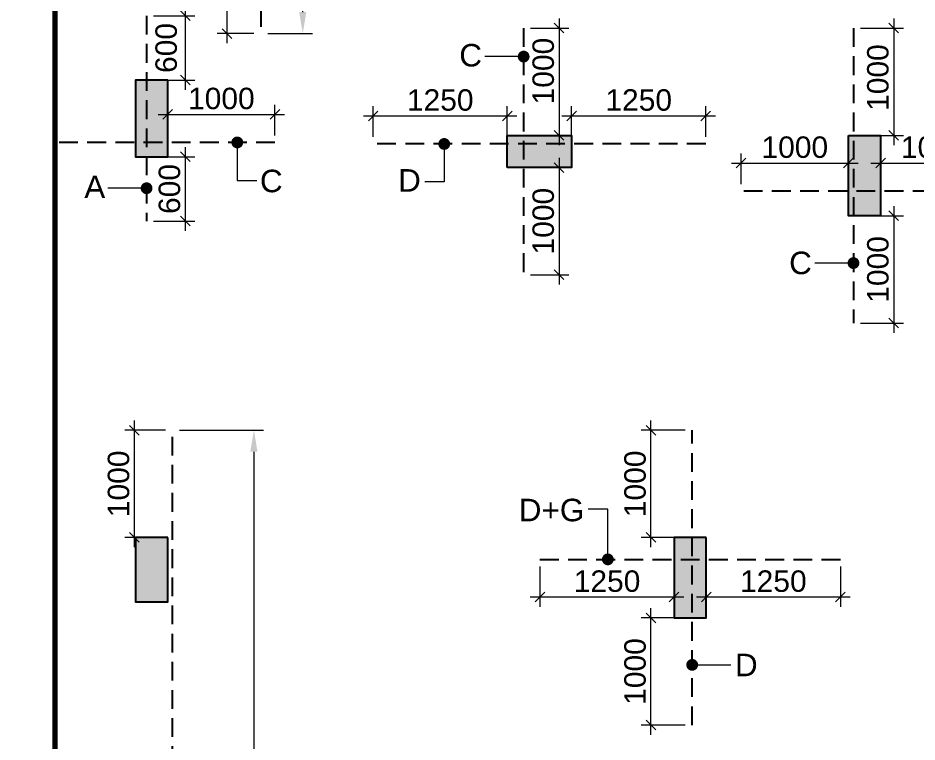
# Model space of a CAD drawing. Header units: millimetres. Extents: x 1123469 to 1883119, y -126924 to 196924.
# Drawn here: x 1514439 to 1522819, y 130082 to 136834 of the extents above; entities that cross this region are included whole.
import ezdxf

# ---------------------------------------------------------------- set-up
doc = ezdxf.new("R2010")
doc.units = ezdxf.units.MM
doc.header["$LTSCALE"] = 500
doc.header["$MEASUREMENT"] = 0
doc.header["$PDMODE"] = 34
doc.linetypes.add('CONTINOUS', pattern=[0])
doc.linetypes.add('HIDDEN', pattern=[0.375, 0.25, -0.125])
doc.layers.get('Defpoints').update_dxf_attribs({"lineweight": 0})
for name, color, linetype, lineweight in [('ARWO', 1, 'Continuous', 18), ('CUT OUT', 1, 'Continuous', 13), ('FOOTING', 1, 'Continuous', 15), ('S - SUNK', 251, 'Continuous', 0), ('TOWER COL HATCH', 253, 'Continuous', 20)]:
    doc.layers.add(name, color=color, linetype=linetype, lineweight=lineweight)
for name, color, linetype in [('COL. DIM', 3, 'Continuous'), ('reinf.', 4, 'Continuous'), ('TEXT 1', 1, 'Continuous'), ('TOWER AREA COLUMN.', 6, 'Continuous')]:
    doc.layers.add(name, color=color, linetype=linetype)
doc.styles.add('3mm', font='arial.ttf')
doc.dimstyles.new('PARAMVEER', dxfattribs={"dimtxt": 200, "dimasz": 100, "dimexe": 0, "dimexo": 25, "dimgap": 10, "dimtad": 1, "dimdec": 0, "dimrnd": 5, "dimzin": 0, "dimdsep": 46, "dimtxsty": '3mm', "dimblk": 'OBLIQUE', "dimcen": 0.09, "dimdle": 75, "dimclrd": 1, "dimclre": 1, "dimclrt": 3, "dimadec": 0, "dimazin": 0, "dimtfac": 1, "dimtdec": 0, "dimtmove": 1, "dimatfit": 3, "dimfxl": 100, "dimtolj": 1, "dimtzin": 0, "dimlwd": 18, "dimlwe": 5, "dimarcsym": 0})
doc.dimstyles.new('PARAMVEER BEAM', dxfattribs={"dimtxt": 200, "dimasz": 100, "dimexe": 0, "dimexo": 0, "dimgap": 10, "dimtad": 1, "dimdec": 0, "dimzin": 0, "dimdsep": 46, "dimtxsty": '3mm', "dimblk": 'ARCHTICK', "dimcen": 0.09, "dimdle": 75, "dimclrd": 1, "dimclre": 1, "dimclrt": 3, "dimadec": 0, "dimazin": 0, "dimtfac": 1, "dimtdec": 0, "dimtmove": 1, "dimatfit": 3, "dimfxl": 100, "dimtolj": 1, "dimtzin": 0, "dimlwd": 18, "dimlwe": 5, "dimarcsym": 0})

# ---------------------------------------------------------------- blocks, each defined once
blk = doc.blocks.new('3tgra')
at = {"layer": 'TOWER COL HATCH'}
h = blk.add_hatch(color=253, dxfattribs=at)
h.dxf.hatch_style = 1
h.paths.add_polyline_path([(1389730.6, 73231.8), (1390030.6, 73231.8), (1390030.6, 72516.8), (1389730.6, 72516.8)])
h = blk.add_hatch(color=253, dxfattribs=at)
h.dxf.hatch_style = 1
h.paths.add_polyline_path([(1383385.7, 72716.8), (1383085.7, 72716.8), (1383085.7, 71966.8), (1383385.7, 71966.8)])
h = blk.add_hatch(color=253, dxfattribs=at)
h.dxf.hatch_style = 1
h.paths.add_polyline_path([(1386565.6, 72416.8), (1386565.6, 72716.8), (1385965.6, 72716.8), (1385965.6, 72416.8)])
h = blk.add_hatch(color=253, dxfattribs=at)
h.dxf.hatch_style = 1
h.paths.add_polyline_path([(1384710.6, 68966.8), (1385010.6, 68966.8), (1385010.6, 68216.8), (1384710.6, 68216.8)])
h = blk.add_hatch(color=253, dxfattribs=at)
h.dxf.hatch_style = 1
h.paths.add_polyline_path([(1389730.6, 68966.8), (1390030.6, 68966.8), (1390030.6, 68366.8), (1389730.6, 68366.8)])
at = {"layer": 'TOWER AREA COLUMN.', "color": 4}
for points in [[(1389730.6, 73231.8), (1390030.6, 73231.8), (1390030.6, 72516.8), (1389730.6, 72516.8)], [(1383385.7, 72716.8), (1383085.7, 72716.8), (1383085.7, 71966.8), (1383385.7, 71966.8)], [(1386565.6, 72416.8), (1386565.6, 72716.8), (1385965.6, 72716.8), (1385965.6, 72416.8)], [(1384710.6, 68966.8), (1385010.6, 68966.8), (1385010.6, 68216.8), (1384710.6, 68216.8)], [(1389730.6, 68966.8), (1390030.6, 68966.8), (1390030.6, 68366.8), (1389730.6, 68366.8)]]:
    blk.add_lwpolyline(points, close=True, dxfattribs=at)
blk = doc.blocks.new('_Oblique')
at = {"color": 0, "linetype": 'ByBlock', "lineweight": -2}
blk.add_line((-0.5, -0.5), (0.5, 0.5), dxfattribs=at)
blk = doc.blocks.new('*D983')
at = {"layer": 'COL. DIM', "color": 1, "lineweight": 18, "ltscale": 10, "transparency": 16777216}
blk.add_line((1516386, 137779), (1516386, 136599), dxfattribs=at)
at = {"layer": 'COL. DIM', "color": 1, "linetype": 'CONTINOUS', "lineweight": 5, "ltscale": 10, "transparency": 16777216}
for p, q in [((1517444.3, 137689), (1516296, 137689)), ((1516637.8, 136689), (1516296, 136689))]:
    blk.add_line(p, q, dxfattribs=at)
at = {"layer": 'Defpoints', "color": 0, "ltscale": 10, "transparency": 16777216}
for p in [(1517509.3, 137689), (1516386, 136689), (1516702.8, 136689)]:
    blk.add_point(p, dxfattribs=at)
at = {"layer": 'COL. DIM', "color": 1, "lineweight": 18, "ltscale": 10, "transparency": 16777216, "xscale": 90, "yscale": 90, "zscale": 90}
for p, rotation in [((1516386, 137689), 90), ((1516386, 136689), 270)]:
    blk.add_blockref('_Oblique', p, dxfattribs=dict(at, rotation=rotation))
at = {"layer": 'COL. DIM', "color": 3, "ltscale": 10, "transparency": 16777216, "insert": (1516238.9, 137189), "char_height": 200, "attachment_point": 5, "rotation": 90, "style": '3mm'}
blk.add_mtext('\\A1;1000', dxfattribs=at)
blk = doc.blocks.new('*D986')
at = {"layer": 'COL. DIM', "color": 1, "linetype": 'CONTINOUS', "lineweight": 5, "ltscale": 10, "transparency": 16777216}
for p, q in [((1516767.8, 140339.2), (1517183, 140339.2)), ((1516767.8, 136689), (1517183, 136689))]:
    blk.add_line(p, q, dxfattribs=at)
at = {"layer": 'COL. DIM', "color": 1, "lineweight": 18, "ltscale": 10, "transparency": 16777216}
blk.add_line((1517093, 136889), (1517093, 140139.2), dxfattribs=at)
at = {"layer": 'COL. DIM', "color": 1, "ltscale": 10, "transparency": 16777216}
for points in [[(1517059.6, 140139.2), (1517126.3, 140139.2), (1517093, 140339.2)], [(1517059.6, 136889), (1517126.3, 136889), (1517093, 136689)]]:
    blk.add_solid(points, dxfattribs=at)
at = {"layer": 'Defpoints', "color": 0, "ltscale": 10, "transparency": 16777216}
for p in [(1516702.8, 140339.2), (1517093, 140339.2), (1516702.8, 136689)]:
    blk.add_point(p, dxfattribs=at)
at = {"layer": 'COL. DIM', "color": 3, "ltscale": 10, "transparency": 16777216, "insert": (1516944.5, 139110.4), "char_height": 200, "attachment_point": 5, "rotation": 90, "style": '3mm'}
blk.add_mtext('\\A1;C ', dxfattribs=at)
blk = doc.blocks.new('*D1044')
at = {"layer": 'COL. DIM', "color": 1, "lineweight": 18, "ltscale": 10, "transparency": 16777216}
blk.add_line((1522601.6, 135079.3), (1522601.6, 133899.3), dxfattribs=at)
at = {"layer": 'COL. DIM', "color": 1, "linetype": 'CONTINOUS', "lineweight": 5, "ltscale": 10, "transparency": 16777216}
for p, q in [((1522291.2, 134989.3), (1522691.6, 134989.3)), ((1522291.2, 133989.3), (1522691.6, 133989.3))]:
    blk.add_line(p, q, dxfattribs=at)
at = {"layer": 'Defpoints', "color": 0, "ltscale": 10, "transparency": 16777216}
for p in [(1522226.2, 134989.3), (1522226.2, 133989.3), (1522601.6, 133989.3)]:
    blk.add_point(p, dxfattribs=at)
at = {"layer": 'COL. DIM', "color": 1, "lineweight": 18, "ltscale": 10, "transparency": 16777216, "xscale": 90, "yscale": 90, "zscale": 90}
for p, rotation in [((1522601.6, 134989.3), 90), ((1522601.6, 133989.3), 270)]:
    blk.add_blockref('_Oblique', p, dxfattribs=dict(at, rotation=rotation))
at = {"layer": 'COL. DIM', "color": 3, "ltscale": 10, "transparency": 16777216, "insert": (1522454.5, 134489.3), "char_height": 200, "attachment_point": 5, "rotation": 90, "style": '3mm'}
blk.add_mtext('\\A1;1000', dxfattribs=at)
blk = doc.blocks.new('_ArchTick')
at = {"color": 0, "linetype": 'ByBlock', "const_width": 0.15}
blk.add_lwpolyline([(-0.5, -0.5), (0.5, 0.5)], dxfattribs=at)
blk = doc.blocks.new('*D1045')
at = {"layer": 'COL. DIM', "color": 1, "linetype": 'CONTINOUS', "lineweight": 5, "ltscale": 10, "transparency": 16777216}
for p, q in [((1521179.2, 135284.4), (1521179.2, 135570.9)), ((1522179.2, 135284.4), (1522179.2, 135570.9))]:
    blk.add_line(p, q, dxfattribs=at)
at = {"layer": 'COL. DIM', "color": 1, "lineweight": 18, "ltscale": 10, "transparency": 16777216}
blk.add_line((1521089.2, 135480.9), (1522269.2, 135480.9), dxfattribs=at)
at = {"layer": 'Defpoints', "color": 0, "ltscale": 10, "transparency": 16777216}
for p in [(1522179.2, 135480.9), (1521179.2, 135219.4), (1522179.2, 135219.4)]:
    blk.add_point(p, dxfattribs=at)
at = {"layer": 'COL. DIM', "color": 1, "lineweight": 18, "ltscale": 10, "transparency": 16777216, "xscale": 90, "yscale": 90, "zscale": 90, "rotation": 180}
blk.add_blockref('_Oblique', (1521179.2, 135480.9), dxfattribs=at)
at = {"layer": 'COL. DIM', "color": 1, "lineweight": 18, "ltscale": 10, "transparency": 16777216, "xscale": 90, "yscale": 90, "zscale": 90}
blk.add_blockref('_Oblique', (1522179.2, 135480.9), dxfattribs=at)
at = {"layer": 'COL. DIM', "color": 3, "ltscale": 10, "transparency": 16777216, "insert": (1521679.2, 135628), "char_height": 200, "attachment_point": 5, "style": '3mm'}
blk.add_mtext('\\A1;1000', dxfattribs=at)
blk = doc.blocks.new('*D1046')
at = {"layer": 'COL. DIM', "color": 1, "lineweight": 18, "ltscale": 10, "transparency": 16777216}
blk.add_line((1522601.6, 136829.3), (1522601.6, 135649.3), dxfattribs=at)
at = {"layer": 'COL. DIM', "color": 1, "linetype": 'CONTINOUS', "lineweight": 5, "ltscale": 10, "transparency": 16777216}
for p, q in [((1522291.2, 136739.3), (1522691.6, 136739.3)), ((1522291.2, 135739.3), (1522691.6, 135739.3))]:
    blk.add_line(p, q, dxfattribs=at)
at = {"layer": 'Defpoints', "color": 0, "ltscale": 10, "transparency": 16777216}
for p in [(1522226.2, 136739.3), (1522226.2, 135739.3), (1522601.6, 135739.3)]:
    blk.add_point(p, dxfattribs=at)
at = {"layer": 'COL. DIM', "color": 1, "lineweight": 18, "ltscale": 10, "transparency": 16777216, "xscale": 90, "yscale": 90, "zscale": 90}
for p, rotation in [((1522601.6, 136739.3), 90), ((1522601.6, 135739.3), 270)]:
    blk.add_blockref('_Oblique', p, dxfattribs=dict(at, rotation=rotation))
at = {"layer": 'COL. DIM', "color": 3, "ltscale": 10, "transparency": 16777216, "insert": (1522454.5, 136278.3), "char_height": 200, "attachment_point": 5, "rotation": 90, "style": '3mm'}
blk.add_mtext('\\A1;1000', dxfattribs=at)
blk = doc.blocks.new('*D1047')
at = {"layer": 'COL. DIM', "color": 1, "linetype": 'CONTINOUS', "lineweight": 5, "ltscale": 10, "transparency": 16777216}
for p, q in [((1522479.2, 135284.4), (1522479.2, 135570.9)), ((1523479.2, 135284.4), (1523479.2, 135570.9))]:
    blk.add_line(p, q, dxfattribs=at)
at = {"layer": 'COL. DIM', "color": 1, "lineweight": 18, "ltscale": 10, "transparency": 16777216}
blk.add_line((1522389.2, 135480.9), (1523569.2, 135480.9), dxfattribs=at)
at = {"layer": 'Defpoints', "color": 0, "ltscale": 10, "transparency": 16777216}
for p in [(1523479.2, 135480.9), (1522479.2, 135219.4), (1523479.2, 135219.4)]:
    blk.add_point(p, dxfattribs=at)
at = {"layer": 'COL. DIM', "color": 1, "lineweight": 18, "ltscale": 10, "transparency": 16777216, "xscale": 90, "yscale": 90, "zscale": 90, "rotation": 180}
blk.add_blockref('_Oblique', (1522479.2, 135480.9), dxfattribs=at)
at = {"layer": 'COL. DIM', "color": 1, "lineweight": 18, "ltscale": 10, "transparency": 16777216, "xscale": 90, "yscale": 90, "zscale": 90}
blk.add_blockref('_Oblique', (1523479.2, 135480.9), dxfattribs=at)
at = {"layer": 'COL. DIM', "color": 3, "ltscale": 10, "transparency": 16777216, "insert": (1522979.2, 135628), "char_height": 200, "attachment_point": 5, "style": '3mm'}
blk.add_mtext('\\A1;1000', dxfattribs=at)
blk = doc.blocks.new('*D1048')
at = {"layer": 'COL. DIM', "color": 1, "lineweight": 18, "ltscale": 10, "transparency": 16777216}
blk.add_line((1519482.6, 135529.3), (1519482.6, 134349.3), dxfattribs=at)
at = {"layer": 'COL. DIM', "color": 1, "linetype": 'CONTINOUS', "lineweight": 5, "ltscale": 10, "transparency": 16777216}
for p, q in [((1519216.9, 135439.3), (1519572.6, 135439.3)), ((1519216.9, 134439.3), (1519572.6, 134439.3))]:
    blk.add_line(p, q, dxfattribs=at)
at = {"layer": 'Defpoints', "color": 0, "ltscale": 10, "transparency": 16777216}
for p in [(1519151.9, 135439.3), (1519151.9, 134439.3), (1519482.6, 134439.3)]:
    blk.add_point(p, dxfattribs=at)
at = {"layer": 'COL. DIM', "color": 1, "lineweight": 18, "ltscale": 10, "transparency": 16777216, "xscale": 90, "yscale": 90, "zscale": 90}
for p, rotation in [((1519482.6, 135439.3), 90), ((1519482.6, 134439.3), 270)]:
    blk.add_blockref('_Oblique', p, dxfattribs=dict(at, rotation=rotation))
at = {"layer": 'COL. DIM', "color": 3, "ltscale": 10, "transparency": 16777216, "insert": (1519335.4, 134939.3), "char_height": 200, "attachment_point": 5, "rotation": 90, "style": '3mm'}
blk.add_mtext('\\A1;1000', dxfattribs=at)
blk = doc.blocks.new('*D1049')
at = {"layer": 'COL. DIM', "color": 1, "linetype": 'CONTINOUS', "lineweight": 5, "ltscale": 10, "transparency": 16777216}
for p, q in [((1517749.3, 135724.3), (1517749.3, 136010.8)), ((1518999.3, 135724.3), (1518999.3, 136010.8))]:
    blk.add_line(p, q, dxfattribs=at)
at = {"layer": 'COL. DIM', "color": 1, "lineweight": 18, "ltscale": 10, "transparency": 16777216}
blk.add_line((1517659.3, 135920.8), (1519089.3, 135920.8), dxfattribs=at)
at = {"layer": 'Defpoints', "color": 0, "ltscale": 10, "transparency": 16777216}
for p in [(1518999.3, 135920.8), (1517749.3, 135659.3), (1518999.3, 135659.3)]:
    blk.add_point(p, dxfattribs=at)
at = {"layer": 'COL. DIM', "color": 1, "lineweight": 18, "ltscale": 10, "transparency": 16777216, "xscale": 90, "yscale": 90, "zscale": 90, "rotation": 180}
blk.add_blockref('_Oblique', (1517749.3, 135920.8), dxfattribs=at)
at = {"layer": 'COL. DIM', "color": 1, "lineweight": 18, "ltscale": 10, "transparency": 16777216, "xscale": 90, "yscale": 90, "zscale": 90}
blk.add_blockref('_Oblique', (1518999.3, 135920.8), dxfattribs=at)
at = {"layer": 'COL. DIM', "color": 3, "ltscale": 10, "transparency": 16777216, "insert": (1518374.3, 136067.9), "char_height": 200, "attachment_point": 5, "style": '3mm'}
blk.add_mtext('\\A1;1250', dxfattribs=at)
blk = doc.blocks.new('*D1050')
at = {"layer": 'COL. DIM', "color": 1, "lineweight": 18, "ltscale": 10, "transparency": 16777216}
blk.add_line((1519482.6, 136829.3), (1519482.6, 135649.3), dxfattribs=at)
at = {"layer": 'COL. DIM', "color": 1, "linetype": 'CONTINOUS', "lineweight": 5, "ltscale": 10, "transparency": 16777216}
for p, q in [((1519216.9, 136739.3), (1519572.6, 136739.3)), ((1519216.9, 135739.3), (1519572.6, 135739.3))]:
    blk.add_line(p, q, dxfattribs=at)
at = {"layer": 'Defpoints', "color": 0, "ltscale": 10, "transparency": 16777216}
for p in [(1519151.9, 136739.3), (1519151.9, 135739.3), (1519482.6, 135739.3)]:
    blk.add_point(p, dxfattribs=at)
at = {"layer": 'COL. DIM', "color": 1, "lineweight": 18, "ltscale": 10, "transparency": 16777216, "xscale": 90, "yscale": 90, "zscale": 90}
for p, rotation in [((1519482.6, 136739.3), 90), ((1519482.6, 135739.3), 270)]:
    blk.add_blockref('_Oblique', p, dxfattribs=dict(at, rotation=rotation))
at = {"layer": 'COL. DIM', "color": 3, "ltscale": 10, "transparency": 16777216, "insert": (1519335.4, 136339), "char_height": 200, "attachment_point": 5, "rotation": 90, "style": '3mm'}
blk.add_mtext('\\A1;1000', dxfattribs=at)
blk = doc.blocks.new('*D1051')
at = {"layer": 'COL. DIM', "color": 1, "linetype": 'CONTINOUS', "lineweight": 5, "ltscale": 10, "transparency": 16777216}
for p, q in [((1519599.3, 135724.3), (1519599.3, 136010.8)), ((1520849.3, 135724.3), (1520849.3, 136010.8))]:
    blk.add_line(p, q, dxfattribs=at)
at = {"layer": 'COL. DIM', "color": 1, "lineweight": 18, "ltscale": 10, "transparency": 16777216}
blk.add_line((1519509.3, 135920.8), (1520939.3, 135920.8), dxfattribs=at)
at = {"layer": 'Defpoints', "color": 0, "ltscale": 10, "transparency": 16777216}
for p in [(1520849.3, 135920.8), (1519599.3, 135659.3), (1520849.3, 135659.3)]:
    blk.add_point(p, dxfattribs=at)
at = {"layer": 'COL. DIM', "color": 1, "lineweight": 18, "ltscale": 10, "transparency": 16777216, "xscale": 90, "yscale": 90, "zscale": 90, "rotation": 180}
blk.add_blockref('_Oblique', (1519599.3, 135920.8), dxfattribs=at)
at = {"layer": 'COL. DIM', "color": 1, "lineweight": 18, "ltscale": 10, "transparency": 16777216, "xscale": 90, "yscale": 90, "zscale": 90}
blk.add_blockref('_Oblique', (1520849.3, 135920.8), dxfattribs=at)
at = {"layer": 'COL. DIM', "color": 3, "ltscale": 10, "transparency": 16777216, "insert": (1520224.3, 136067.9), "char_height": 200, "attachment_point": 5, "style": '3mm'}
blk.add_mtext('\\A1;1250', dxfattribs=at)
blk = doc.blocks.new('*D1052')
at = {"layer": 'COL. DIM', "color": 1, "lineweight": 18, "ltscale": 10, "transparency": 16777216}
blk.add_line((1515998.3, 135629.3), (1515998.3, 134849.3), dxfattribs=at)
at = {"layer": 'COL. DIM', "color": 1, "linetype": 'CONTINOUS', "lineweight": 5, "ltscale": 10, "transparency": 16777216}
for p, q in [((1515702.2, 135539.3), (1516088.3, 135539.3)), ((1515702.2, 134939.3), (1516088.3, 134939.3))]:
    blk.add_line(p, q, dxfattribs=at)
at = {"layer": 'Defpoints', "color": 0, "ltscale": 10, "transparency": 16777216}
for p in [(1515637.2, 135539.3), (1515637.2, 134939.3), (1515998.3, 134939.3)]:
    blk.add_point(p, dxfattribs=at)
at = {"layer": 'COL. DIM', "color": 1, "lineweight": 18, "ltscale": 10, "transparency": 16777216, "xscale": 90, "yscale": 90, "zscale": 90}
for p, rotation in [((1515998.3, 135539.3), 90), ((1515998.3, 134939.3), 270)]:
    blk.add_blockref('_Oblique', p, dxfattribs=dict(at, rotation=rotation))
at = {"layer": 'COL. DIM', "color": 3, "ltscale": 10, "transparency": 16777216, "insert": (1515851.2, 135239.3), "char_height": 200, "attachment_point": 5, "rotation": 90, "style": '3mm'}
blk.add_mtext('\\A1;600', dxfattribs=at)
blk = doc.blocks.new('*D1053')
at = {"layer": 'COL. DIM', "color": 1, "lineweight": 18, "ltscale": 10, "transparency": 16777216}
blk.add_line((1515998.3, 136944.3), (1515998.3, 136164.3), dxfattribs=at)
at = {"layer": 'COL. DIM', "color": 1, "linetype": 'CONTINOUS', "lineweight": 5, "ltscale": 10, "transparency": 16777216}
for p, q in [((1515702.2, 136854.3), (1516088.3, 136854.3)), ((1515702.2, 136254.3), (1516088.3, 136254.3))]:
    blk.add_line(p, q, dxfattribs=at)
at = {"layer": 'Defpoints', "color": 0, "ltscale": 10, "transparency": 16777216}
for p in [(1515637.2, 136854.3), (1515637.2, 136254.3), (1515998.3, 136254.3)]:
    blk.add_point(p, dxfattribs=at)
at = {"layer": 'COL. DIM', "color": 1, "lineweight": 18, "ltscale": 10, "transparency": 16777216, "xscale": 90, "yscale": 90, "zscale": 90}
for p, rotation in [((1515998.3, 136854.3), 90), ((1515998.3, 136254.3), 270)]:
    blk.add_blockref('_Oblique', p, dxfattribs=dict(at, rotation=rotation))
at = {"layer": 'COL. DIM', "color": 3, "ltscale": 10, "transparency": 16777216, "insert": (1515820.7, 136554.3), "char_height": 200, "attachment_point": 5, "rotation": 90, "style": '3mm'}
blk.add_mtext('\\A1;600', dxfattribs=at)
blk = doc.blocks.new('*D1054')
at = {"layer": 'COL. DIM', "color": 1, "linetype": 'CONTINOUS', "lineweight": 5, "ltscale": 10, "transparency": 16777216}
for p, q in [((1515834.2, 135738.4), (1515834.2, 136025)), ((1516834.2, 135738.4), (1516834.2, 136025))]:
    blk.add_line(p, q, dxfattribs=at)
at = {"layer": 'COL. DIM', "color": 1, "lineweight": 18, "ltscale": 10, "transparency": 16777216}
blk.add_line((1515744.2, 135935), (1516924.2, 135935), dxfattribs=at)
at = {"layer": 'Defpoints', "color": 0, "ltscale": 10, "transparency": 16777216}
for p in [(1516834.2, 135935), (1515834.2, 135673.4), (1516834.2, 135673.4)]:
    blk.add_point(p, dxfattribs=at)
at = {"layer": 'COL. DIM', "color": 1, "lineweight": 18, "ltscale": 10, "transparency": 16777216, "xscale": 90, "yscale": 90, "zscale": 90, "rotation": 180}
blk.add_blockref('_Oblique', (1515834.2, 135935), dxfattribs=at)
at = {"layer": 'COL. DIM', "color": 1, "lineweight": 18, "ltscale": 10, "transparency": 16777216, "xscale": 90, "yscale": 90, "zscale": 90}
blk.add_blockref('_Oblique', (1516834.2, 135935), dxfattribs=at)
at = {"layer": 'COL. DIM', "color": 3, "ltscale": 10, "transparency": 16777216, "insert": (1516334.2, 136082.1), "char_height": 200, "attachment_point": 5, "style": '3mm'}
blk.add_mtext('\\A1;1000', dxfattribs=at)
blk = doc.blocks.new('*D1082')
at = {"layer": 'COL. DIM', "color": 1, "lineweight": 18, "ltscale": 10, "transparency": 16777216}
blk.add_line((1515523.6, 131899.3), (1515523.6, 133079.3), dxfattribs=at)
at = {"layer": 'COL. DIM', "color": 1, "linetype": 'CONTINOUS', "lineweight": 5, "ltscale": 10, "transparency": 16777216}
for p, q in [((1515813.4, 132989.3), (1515433.6, 132989.3)), ((1515699.2, 131989.3), (1515433.6, 131989.3))]:
    blk.add_line(p, q, dxfattribs=at)
at = {"layer": 'Defpoints', "color": 0, "ltscale": 10, "transparency": 16777216}
for p in [(1515523.6, 132989.3), (1515878.4, 132989.3), (1515764.2, 131989.3)]:
    blk.add_point(p, dxfattribs=at)
at = {"layer": 'COL. DIM', "color": 1, "lineweight": 18, "ltscale": 10, "transparency": 16777216, "xscale": 90, "yscale": 90, "zscale": 90}
for p, rotation in [((1515523.6, 132989.3), 90), ((1515523.6, 131989.3), 270)]:
    blk.add_blockref('_Oblique', p, dxfattribs=dict(at, rotation=rotation))
at = {"layer": 'COL. DIM', "color": 3, "ltscale": 10, "transparency": 16777216, "insert": (1515376.5, 132489.3), "char_height": 200, "attachment_point": 5, "rotation": 90, "style": '3mm'}
blk.add_mtext('\\A1;1000', dxfattribs=at)
blk = doc.blocks.new('*D1104')
at = {"layer": 'COL. DIM', "color": 1, "linetype": 'CONTINOUS', "lineweight": 5, "ltscale": 10, "transparency": 16777216}
for p, q in [((1515943.4, 132989.3), (1516727.7, 132989.3)), ((1515943.4, 126979.3), (1516727.7, 126979.3))]:
    blk.add_line(p, q, dxfattribs=at)
at = {"layer": 'COL. DIM', "color": 1, "lineweight": 18, "ltscale": 10, "transparency": 16777216}
blk.add_line((1516637.7, 132789.3), (1516637.7, 127179.3), dxfattribs=at)
at = {"layer": 'COL. DIM', "color": 1, "ltscale": 10, "transparency": 16777216}
for points in [[(1516604.4, 132789.3), (1516671.1, 132789.3), (1516637.7, 132989.3)], [(1516604.4, 127179.3), (1516671.1, 127179.3), (1516637.7, 126979.3)]]:
    blk.add_solid(points, dxfattribs=at)
at = {"layer": 'Defpoints', "color": 0, "ltscale": 10, "transparency": 16777216}
for p in [(1515878.4, 132989.3), (1515878.4, 126979.3), (1516637.7, 126979.3)]:
    blk.add_point(p, dxfattribs=at)
at = {"layer": 'COL. DIM', "color": 3, "ltscale": 10, "transparency": 16777216, "insert": (1516489.3, 128126.6), "char_height": 200, "attachment_point": 5, "rotation": 90, "style": '3mm'}
blk.add_mtext('\\A1;C', dxfattribs=at)
blk = doc.blocks.new('*D1085')
at = {"layer": 'COL. DIM', "color": 1, "lineweight": 18, "ltscale": 10, "transparency": 16777216}
blk.add_line((1520338.2, 131899.3), (1520338.2, 133079.3), dxfattribs=at)
at = {"layer": 'COL. DIM', "color": 1, "linetype": 'CONTINOUS', "lineweight": 5, "ltscale": 10, "transparency": 16777216}
for p, q in [((1520658, 132989.3), (1520248.2, 132989.3)), ((1520658, 131989.3), (1520248.2, 131989.3))]:
    blk.add_line(p, q, dxfattribs=at)
at = {"layer": 'Defpoints', "color": 0, "ltscale": 10, "transparency": 16777216}
for p in [(1520338.2, 132989.3), (1520723, 132989.3), (1520723, 131989.3)]:
    blk.add_point(p, dxfattribs=at)
at = {"layer": 'COL. DIM', "color": 1, "lineweight": 18, "ltscale": 10, "transparency": 16777216, "xscale": 90, "yscale": 90, "zscale": 90}
for p, rotation in [((1520338.2, 132989.3), 90), ((1520338.2, 131989.3), 270)]:
    blk.add_blockref('_Oblique', p, dxfattribs=dict(at, rotation=rotation))
at = {"layer": 'COL. DIM', "color": 3, "ltscale": 10, "transparency": 16777216, "insert": (1520191, 132489.3), "char_height": 200, "attachment_point": 5, "rotation": 90, "style": '3mm'}
blk.add_mtext('\\A1;1000', dxfattribs=at)
blk = doc.blocks.new('*D1086')
at = {"layer": 'COL. DIM', "color": 1, "linetype": 'CONTINOUS', "lineweight": 5, "ltscale": 10, "transparency": 16777216}
for p, q in [((1519304.2, 131720.1), (1519304.2, 131343.5)), ((1520554.2, 131720.1), (1520554.2, 131343.5))]:
    blk.add_line(p, q, dxfattribs=at)
at = {"layer": 'COL. DIM', "color": 1, "lineweight": 18, "ltscale": 10, "transparency": 16777216}
blk.add_line((1520644.2, 131433.5), (1519214.2, 131433.5), dxfattribs=at)
at = {"layer": 'Defpoints', "color": 0, "ltscale": 10, "transparency": 16777216}
for p in [(1519304.2, 131785.1), (1520554.2, 131785.1), (1519304.2, 131433.5)]:
    blk.add_point(p, dxfattribs=at)
at = {"layer": 'COL. DIM', "color": 1, "lineweight": 18, "ltscale": 10, "transparency": 16777216, "xscale": 90, "yscale": 90, "zscale": 90, "rotation": 180}
blk.add_blockref('_Oblique', (1519304.2, 131433.5), dxfattribs=at)
at = {"layer": 'COL. DIM', "color": 1, "lineweight": 18, "ltscale": 10, "transparency": 16777216, "xscale": 90, "yscale": 90, "zscale": 90}
blk.add_blockref('_Oblique', (1520554.2, 131433.5), dxfattribs=at)
at = {"layer": 'COL. DIM', "color": 3, "ltscale": 10, "transparency": 16777216, "insert": (1519929.2, 131580.7), "char_height": 200, "attachment_point": 5, "style": '3mm'}
blk.add_mtext('\\A1;1250', dxfattribs=at)
blk = doc.blocks.new('*D1087')
at = {"layer": 'COL. DIM', "color": 1, "linetype": 'CONTINOUS', "lineweight": 5, "ltscale": 10, "transparency": 16777216}
for p, q in [((1520854.2, 131720.1), (1520854.2, 131343.5)), ((1522104.2, 131720.1), (1522104.2, 131343.5))]:
    blk.add_line(p, q, dxfattribs=at)
at = {"layer": 'COL. DIM', "color": 1, "lineweight": 18, "ltscale": 10, "transparency": 16777216}
blk.add_line((1522194.2, 131433.5), (1520764.2, 131433.5), dxfattribs=at)
at = {"layer": 'Defpoints', "color": 0, "ltscale": 10, "transparency": 16777216}
for p in [(1520854.2, 131785.1), (1522104.2, 131785.1), (1520854.2, 131433.5)]:
    blk.add_point(p, dxfattribs=at)
at = {"layer": 'COL. DIM', "color": 1, "lineweight": 18, "ltscale": 10, "transparency": 16777216, "xscale": 90, "yscale": 90, "zscale": 90, "rotation": 180}
blk.add_blockref('_Oblique', (1520854.2, 131433.5), dxfattribs=at)
at = {"layer": 'COL. DIM', "color": 1, "lineweight": 18, "ltscale": 10, "transparency": 16777216, "xscale": 90, "yscale": 90, "zscale": 90}
blk.add_blockref('_Oblique', (1522104.2, 131433.5), dxfattribs=at)
at = {"layer": 'COL. DIM', "color": 3, "ltscale": 10, "transparency": 16777216, "insert": (1521479.2, 131580.7), "char_height": 200, "attachment_point": 5, "style": '3mm'}
blk.add_mtext('\\A1;1250', dxfattribs=at)
blk = doc.blocks.new('*D1088')
at = {"layer": 'COL. DIM', "color": 1, "lineweight": 18, "ltscale": 10, "transparency": 16777216}
blk.add_line((1520338.2, 130149.3), (1520338.2, 131329.3), dxfattribs=at)
at = {"layer": 'COL. DIM', "color": 1, "linetype": 'CONTINOUS', "lineweight": 5, "ltscale": 10, "transparency": 16777216}
for p, q in [((1520658, 131239.3), (1520248.2, 131239.3)), ((1520658, 130239.3), (1520248.2, 130239.3))]:
    blk.add_line(p, q, dxfattribs=at)
at = {"layer": 'Defpoints', "color": 0, "ltscale": 10, "transparency": 16777216}
for p in [(1520338.2, 131239.3), (1520723, 131239.3), (1520723, 130239.3)]:
    blk.add_point(p, dxfattribs=at)
at = {"layer": 'COL. DIM', "color": 1, "lineweight": 18, "ltscale": 10, "transparency": 16777216, "xscale": 90, "yscale": 90, "zscale": 90}
for p, rotation in [((1520338.2, 131239.3), 90), ((1520338.2, 130239.3), 270)]:
    blk.add_blockref('_Oblique', p, dxfattribs=dict(at, rotation=rotation))
at = {"layer": 'COL. DIM', "color": 3, "ltscale": 10, "transparency": 16777216, "insert": (1520191, 130739.3), "char_height": 200, "attachment_point": 5, "rotation": 90, "style": '3mm'}
blk.add_mtext('\\A1;1000', dxfattribs=at)
blk = doc.blocks.new('*D2624')
at = {"layer": 'COL. DIM', "color": 1, "linetype": 'CONTINOUS', "lineweight": 5, "ltscale": 10, "transparency": 16777216}
for p, q in [((1726903.3, 142855.3), (1726903.3, 142349.5)), ((1727203.3, 141672.5), (1727203.3, 142529.5))]:
    blk.add_line(p, q, dxfattribs=at)
at = {"layer": 'COL. DIM', "color": 1, "lineweight": 18, "ltscale": 10, "transparency": 16777216}
blk.add_line((1726813.3, 142439.5), (1727293.3, 142439.5), dxfattribs=at)
at = {"layer": 'Defpoints', "color": 0, "ltscale": 10, "transparency": 16777216}
for p in [(1726903.3, 142920.3), (1727203.3, 142439.5), (1727203.3, 141607.5), (1405055.6, 139394.2), (1364890.6, 126979.3), (1364890.6, 124332.9)]:
    blk.add_point(p, dxfattribs=at)
at = {"layer": 'S - SUNK', "color": 1, "lineweight": 18, "ltscale": 10, "transparency": 16777216}
blk.add_line((1405130.6, 124332.9), (1364815.6, 124332.9), dxfattribs=at)
at = {"layer": 'S - SUNK', "color": 1, "lineweight": 5, "ltscale": 10, "transparency": 16777216}
for p, q in [((1364890.6, 124333.1), (1364890.6, 124332.9)), ((1405055.6, 124333.1), (1405055.6, 124332.9))]:
    blk.add_line(p, q, dxfattribs=at)
at = {"layer": 'COL. DIM', "color": 1, "lineweight": 18, "ltscale": 10, "transparency": 16777216, "xscale": 90, "yscale": 90, "zscale": 90, "rotation": 180}
blk.add_blockref('_Oblique', (1726903.3, 142439.5), dxfattribs=at)
at = {"layer": 'COL. DIM', "color": 1, "lineweight": 18, "ltscale": 10, "transparency": 16777216, "xscale": 90, "yscale": 90, "zscale": 90}
blk.add_blockref('_Oblique', (1727203.3, 142439.5), dxfattribs=at)
at = {"layer": 'S - SUNK', "color": 1, "lineweight": 18, "ltscale": 10, "transparency": 16777216, "xscale": 100, "yscale": 100, "zscale": 100, "rotation": 180}
blk.add_blockref('_Oblique', (1364890.6, 124332.9), dxfattribs=at)
at = {"layer": 'S - SUNK', "color": 1, "lineweight": 18, "ltscale": 10, "transparency": 16777216, "xscale": 100, "yscale": 100, "zscale": 100}
blk.add_blockref('_Oblique', (1405055.6, 124332.9), dxfattribs=at)
at = {"layer": 'COL. DIM', "color": 3, "ltscale": 10, "transparency": 16777216, "insert": (1727053.3, 142586.6), "char_height": 200, "attachment_point": 5, "style": '3mm'}
blk.add_mtext('\\A1;300', dxfattribs=at)
at = {"layer": 'S - SUNK', "color": 3, "ltscale": 10, "transparency": 16777216, "insert": (1384973.1, 124445), "char_height": 200, "attachment_point": 5, "style": '3mm'}
blk.add_mtext('\\A1;40165', dxfattribs=at)
blk = doc.blocks.new('*D2625')
at = {"layer": 'COL. DIM', "color": 1, "lineweight": 18, "ltscale": 10, "transparency": 16777216}
blk.add_line((1725455.6, 141997.5), (1725455.6, 141517.5), dxfattribs=at)
at = {"layer": 'COL. DIM', "color": 1, "linetype": 'CONTINOUS', "lineweight": 5, "ltscale": 10, "transparency": 16777216}
for p, q in [((1725012.2, 141907.5), (1725545.6, 141907.5)), ((1724393.3, 141607.5), (1725545.6, 141607.5))]:
    blk.add_line(p, q, dxfattribs=at)
at = {"layer": 'Defpoints', "color": 0, "ltscale": 10, "transparency": 16777216}
for p in [(1358872.1, 158914.1), (1431760.6, 158914.1), (1724947.2, 141907.5), (1724328.3, 141607.5), (1725455.6, 141607.5), (1442850.6, 126979.3)]:
    blk.add_point(p, dxfattribs=at)
at = {"layer": 'S - SUNK', "color": 1, "lineweight": 18, "ltscale": 10, "transparency": 16777216}
blk.add_line((1358872.1, 126904.3), (1358872.1, 158989.1), dxfattribs=at)
at = {"layer": 'S - SUNK', "color": 1, "lineweight": 5, "ltscale": 10, "transparency": 16777216}
for p, q in [((1358872.3, 158914.1), (1358872.1, 158914.1)), ((1358872.3, 126979.3), (1358872.1, 126979.3))]:
    blk.add_line(p, q, dxfattribs=at)
at = {"layer": 'COL. DIM', "color": 1, "lineweight": 18, "ltscale": 10, "transparency": 16777216, "xscale": 90, "yscale": 90, "zscale": 90}
for p, rotation in [((1725455.6, 141907.5), 90), ((1725455.6, 141607.5), 270)]:
    blk.add_blockref('_Oblique', p, dxfattribs=dict(at, rotation=rotation))
at = {"layer": 'S - SUNK', "color": 1, "lineweight": 18, "ltscale": 10, "transparency": 16777216, "xscale": 100, "yscale": 100, "zscale": 100}
for p, rotation in [((1358872.1, 158914.1), 90), ((1358872.1, 126979.3), 270)]:
    blk.add_blockref('_Oblique', p, dxfattribs=dict(at, rotation=rotation))
at = {"layer": 'COL. DIM', "color": 3, "ltscale": 10, "transparency": 16777216, "insert": (1725308.4, 141757.5), "char_height": 200, "attachment_point": 5, "rotation": 90, "style": '3mm'}
blk.add_mtext('\\A1;300', dxfattribs=at)
at = {"layer": 'S - SUNK', "color": 3, "ltscale": 10, "transparency": 16777216, "insert": (1358759.9, 142946.7), "char_height": 200, "attachment_point": 5, "rotation": 90, "style": '3mm'}
blk.add_mtext('\\A1;31935', dxfattribs=at)
blk = doc.blocks.new('*D3556')
at = {"layer": 'COL. DIM', "color": 1, "lineweight": 18, "ltscale": 10, "transparency": 16777216}
blk.add_line((1817173.9, 134747.8), (1817173.9, 133597.8), dxfattribs=at)
at = {"layer": 'COL. DIM', "color": 1, "linetype": 'CONTINOUS', "lineweight": 5, "ltscale": 10, "transparency": 16777216}
for p, q in [((1817863.7, 134657.8), (1817083.9, 134657.8)), ((1816402.2, 133687.8), (1817263.9, 133687.8))]:
    blk.add_line(p, q, dxfattribs=at)
at = {"layer": 'Defpoints', "color": 0, "ltscale": 10, "transparency": 16777216}
for p in [(1417087.7, 156599.2), (1417240.6, 156599.2), (1417240.6, 155194.2), (1817928.7, 134657.8), (1816337.2, 133687.8), (1817173.9, 133687.8)]:
    blk.add_point(p, dxfattribs=at)
at = {"layer": 'S - SUNK', "color": 1, "lineweight": 18, "ltscale": 10, "transparency": 16777216}
blk.add_line((1417087.7, 155119.2), (1417087.7, 156674.2), dxfattribs=at)
at = {"layer": 'S - SUNK', "color": 1, "lineweight": 5, "ltscale": 10, "transparency": 16777216}
for p, q in [((1417087.8, 156599.2), (1417087.7, 156599.2)), ((1417087.8, 155194.2), (1417087.7, 155194.2))]:
    blk.add_line(p, q, dxfattribs=at)
at = {"layer": 'COL. DIM', "color": 1, "lineweight": 18, "ltscale": 10, "transparency": 16777216, "xscale": 90, "yscale": 90, "zscale": 90}
for p, rotation in [((1817173.9, 134657.8), 90), ((1817173.9, 133687.8), 270)]:
    blk.add_blockref('_Oblique', p, dxfattribs=dict(at, rotation=rotation))
at = {"layer": 'S - SUNK', "color": 1, "lineweight": 18, "ltscale": 10, "transparency": 16777216, "xscale": 100, "yscale": 100, "zscale": 100}
for p, rotation in [((1417087.7, 156599.2), 90), ((1417087.7, 155194.2), 270)]:
    blk.add_blockref('_Oblique', p, dxfattribs=dict(at, rotation=rotation))
at = {"layer": 'COL. DIM', "color": 3, "ltscale": 10, "transparency": 16777216, "insert": (1817026.8, 134172.8), "char_height": 200, "attachment_point": 5, "rotation": 90, "style": '3mm'}
blk.add_mtext('\\A1;970', dxfattribs=at)
at = {"layer": 'S - SUNK', "color": 3, "ltscale": 10, "transparency": 16777216, "insert": (1416975.6, 155896.7), "char_height": 200, "attachment_point": 5, "rotation": 90, "style": '3mm'}
blk.add_mtext('\\A1;1405', dxfattribs=at)

msp = doc.modelspace()

# ---------------------------------------------------------------- linework, layer by layer
at = {"layer": 'FOOTING', "color": 3, "ltscale": 10, "const_width": 50}
msp.add_lwpolyline([(1532119.2, 126979.3), (1532119.2, 126464.3), (1523339.2, 126464.3), (1523339.2, 126979.3), (1514784.2, 126979.3), (1514784.2, 139394.2), (1488604.2, 139394.2)], dxfattribs=at)
at = {"layer": 'reinf.', "color": 4, "linetype": 'HIDDEN', "ltscale": 1.4}
for p, q in [((1516702.8, 140339.2), (1516702.8, 136689)), ((1515637.2, 136854.3), (1515637.2, 134939.3)), ((1519151.9, 136739.3), (1519151.9, 134439.3)), ((1522226.2, 136739.3), (1522226.2, 133989.3)), ((1516834.2, 135673.4), (1514784.2, 135673.4)), ((1520849.3, 135659.3), (1517749.3, 135659.3)), ((1523479.2, 135219.4), (1521179.2, 135219.4)), ((1515878.4, 126979.3), (1515878.4, 132989.3)), ((1520723, 130239.3), (1520723, 132989.3)), ((1519304.2, 131785.1), (1522104.2, 131785.1))]:
    msp.add_line(p, q, dxfattribs=at)

# ---------------------------------------------------------------- block references
at = {"layer": 'CUT OUT', "color": 4, "xscale": -1}
msp.add_blockref('3tgra', (2905564.9, 63022.5), dxfattribs=at)

# ---------------------------------------------------------------- texts
at = {"layer": 'TEXT 1', "color": 2, "linetype": 'ByBlock', "style": '3mm'}
for s, p in [('C', (1518552.1, 136381.7, -0.1)), ('C', (1516693.8, 135209, -0.1)), ('D', (1517981.6, 135214.6, -0.1)), ('A', (1515056.6, 135154.1, -0.1)), ('C', (1521626.4, 134444.9, -0.1)), ('D+G', (1519106.2, 132140.4, -0.1)), ('D', (1521121.6, 130695.3, -0.1))]:
    msp.add_text(s, height=210, dxfattribs=at).set_placement(p)

# ---------------------------------------------------------------- dimensions: what is measured, and where the dimension line sits
at = {"layer": 'COL. DIM', "color": 6, "ltscale": 10}
for base, p1, p2, angle, picture, middle in [((1725455.6, 141607.5), (1724947.2, 141907.5), (1724328.3, 141607.5), 90, '*D2625', (1725455.6, 141757.5)), ((1515998.3, 136254.3), (1515637.2, 136854.3), (1515637.2, 136254.3), 90, '*D1053', (1515967.8, 136554.3)), ((1519482.6, 135739.3), (1519151.9, 136739.3), (1519151.9, 135739.3), 90, '*D1050', (1519482.6, 136339)), ((1522601.6, 135739.3), (1522226.2, 136739.3), (1522226.2, 135739.3), 90, '*D1046', (1522601.6, 136278.3)), ((1519304.2, 131433.5), (1520554.2, 131785.1), (1519304.2, 131785.1), 180, '*D1086', (1519929.2, 131433.5))]:
    dim = msp.add_linear_dim(base=base, p1=p1, p2=p2, angle=angle, dimstyle='PARAMVEER', override={"dimasz": 90, "dimexe": 90, "dimexo": 65, "dimgap": 45, "dimpost": '\\X', "dimdle": 90, "dimfxl": 0.18, "dimarcsym": 1}, dxfattribs=at)
    dim.commit()
    dim.dimension.update_dxf_attribs({"geometry": picture, "text_midpoint": middle, "dimtype": 160})
for base, p1, p2, angle, picture, middle in [((1817173.9, 133687.8), (1817928.7, 134657.8), (1816337.2, 133687.8), 90, '*D3556', (1817026.8, 134172.8)), ((1516386, 136689), (1517509.3, 137689), (1516702.8, 136689), 90, '*D983', (1516238.9, 137189)), ((1518999.3, 135920.8), (1517749.3, 135659.3), (1518999.3, 135659.3), 0, '*D1049', (1518374.3, 136067.9)), ((1520849.3, 135920.8), (1519599.3, 135659.3), (1520849.3, 135659.3), 0, '*D1051', (1520224.3, 136067.9)), ((1522179.2, 135480.9), (1521179.2, 135219.4), (1522179.2, 135219.4), 0, '*D1045', (1521679.2, 135628)), ((1523479.2, 135480.9), (1522479.2, 135219.4), (1523479.2, 135219.4), 0, '*D1047', (1522979.2, 135628)), ((1515998.3, 134939.3), (1515637.2, 135539.3), (1515637.2, 134939.3), 90, '*D1052', (1515851.2, 135239.3)), ((1519482.6, 134439.3), (1519151.9, 135439.3), (1519151.9, 134439.3), 90, '*D1048', (1519335.4, 134939.3)), ((1522601.6, 133989.3), (1522226.2, 134989.3), (1522226.2, 133989.3), 90, '*D1044', (1522454.5, 134489.3)), ((1515523.6, 132989.3), (1515764.2, 131989.3), (1515878.4, 132989.3), 270, '*D1082', (1515376.5, 132489.3)), ((1520338.2, 132989.3), (1520723, 131989.3), (1520723, 132989.3), 270, '*D1085', (1520191, 132489.3)), ((1520854.2, 131433.5), (1522104.2, 131785.1), (1520854.2, 131785.1), 180, '*D1087', (1521479.2, 131580.7)), ((1520338.2, 131239.3), (1520723, 130239.3), (1520723, 131239.3), 270, '*D1088', (1520191, 130739.3))]:
    dim = msp.add_linear_dim(base=base, p1=p1, p2=p2, angle=angle, dimstyle='PARAMVEER', override={"dimasz": 90, "dimexe": 90, "dimexo": 65, "dimgap": 45, "dimpost": '\\X', "dimdle": 90, "dimfxl": 0.18, "dimarcsym": 1}, dxfattribs=at)
    dim.commit()
    dim.dimension.update_dxf_attribs({"geometry": picture, "text_midpoint": middle})
for base, p1, p2, picture, middle in [((1727203.3, 142439.5), (1726903.3, 142920.3), (1727203.3, 141607.5), '*D2624', (1727053.3, 142439.5)), ((1516834.2, 135935), (1515834.2, 135673.4), (1516834.2, 135673.4), '*D1054', (1516334.2, 135935))]:
    dim = msp.add_linear_dim(base=base, p1=p1, p2=p2, dimstyle='PARAMVEER', override={"dimasz": 90, "dimexe": 90, "dimexo": 65, "dimgap": 45, "dimpost": '\\X', "dimdle": 90, "dimfxl": 0.18, "dimarcsym": 1}, dxfattribs=at)
    dim.commit()
    dim.dimension.update_dxf_attribs({"geometry": picture, "text_midpoint": middle, "dimtype": 160})
for base, p1, p2, angle, text, picture, middle in [((1517093, 140339.2), (1516702.8, 136689), (1516702.8, 140339.2), 90, 'C ', '*D986', (1517093, 139110.4)), ((1516637.7, 126979.3), (1515878.4, 132989.3), (1515878.4, 126979.3), 270, 'C', '*D1104', (1516637.7, 128126.6))]:
    dim = msp.add_linear_dim(base=base, p1=p1, p2=p2, angle=angle, text=text, dimstyle='PARAMVEER', override={"dimasz": 200, "dimexe": 90, "dimexo": 65, "dimgap": 45, "dimpost": '\\X', "dimsah": 1, "dimdle": 90, "dimfxl": 0.18, "dimarcsym": 1}, dxfattribs=at)
    dim.commit()
    dim.dimension.update_dxf_attribs({"geometry": picture, "text_midpoint": middle, "dimtype": 160})
at = {"layer": 'S - SUNK', "color": 4, "ltscale": 10}
for base, p1, p2, picture, middle in [((1358872.1, 158914.1), (1442850.6, 126979.3), (1431760.6, 158914.1), '*D2625', (1358759.9, 142946.7)), ((1417087.7, 156599.2), (1417240.6, 155194.2), (1417240.6, 156599.2), '*D3556', (1416975.6, 155896.7))]:
    dim = msp.add_linear_dim(base=base, p1=p1, p2=p2, angle=90, dimstyle='PARAMVEER', override={"dimpost": '\\X', "dimfxl": 0.15, "dimfxlon": 1, "dimarcsym": 1}, dxfattribs=at)
    dim.commit()
    dim.dimension.update_dxf_attribs({"geometry": picture, "text_midpoint": middle})
dim = msp.add_linear_dim(base=(1364890.6, 124332.9), p1=(1405055.6, 139394.2), p2=(1364890.6, 126979.3), dimstyle='PARAMVEER', override={"dimpost": '\\X', "dimfxl": 0.15, "dimfxlon": 1, "dimarcsym": 1}, dxfattribs=at)
dim.commit()
dim.dimension.update_dxf_attribs({"geometry": '*D2624', "text_midpoint": (1384973.1, 124445)})

# ---------------------------------------------------------------- leaders
at = {"layer": 'ARWO', "color": 1}
for points in [[(1519151.9, 136474), (1518791.5, 136474)], [(1516482.6, 135673.4), (1516482.6, 135318.7), (1516665.1, 135318.7)], [(1518411.7, 135659.3), (1518411.7, 135304.5), (1518229.3, 135304.5)], [(1515637.2, 135246.4), (1515276.7, 135246.4)], [(1522226.2, 134548.2), (1521865.8, 134548.2)], [(1519936.6, 131785.1), (1519936.6, 132252.5), (1519754.1, 132252.5)], [(1520723, 130801), (1521083.5, 130801)]]:
    msp.add_leader(points, dimstyle='PARAMVEER BEAM', override={"dimasz": 110, "dimtad": 0, "dimldrblk": 'Dot', "dimfxl": 0, "dimarcsym": 1}, dxfattribs=at)

doc.saveas('drawing.dxf')
